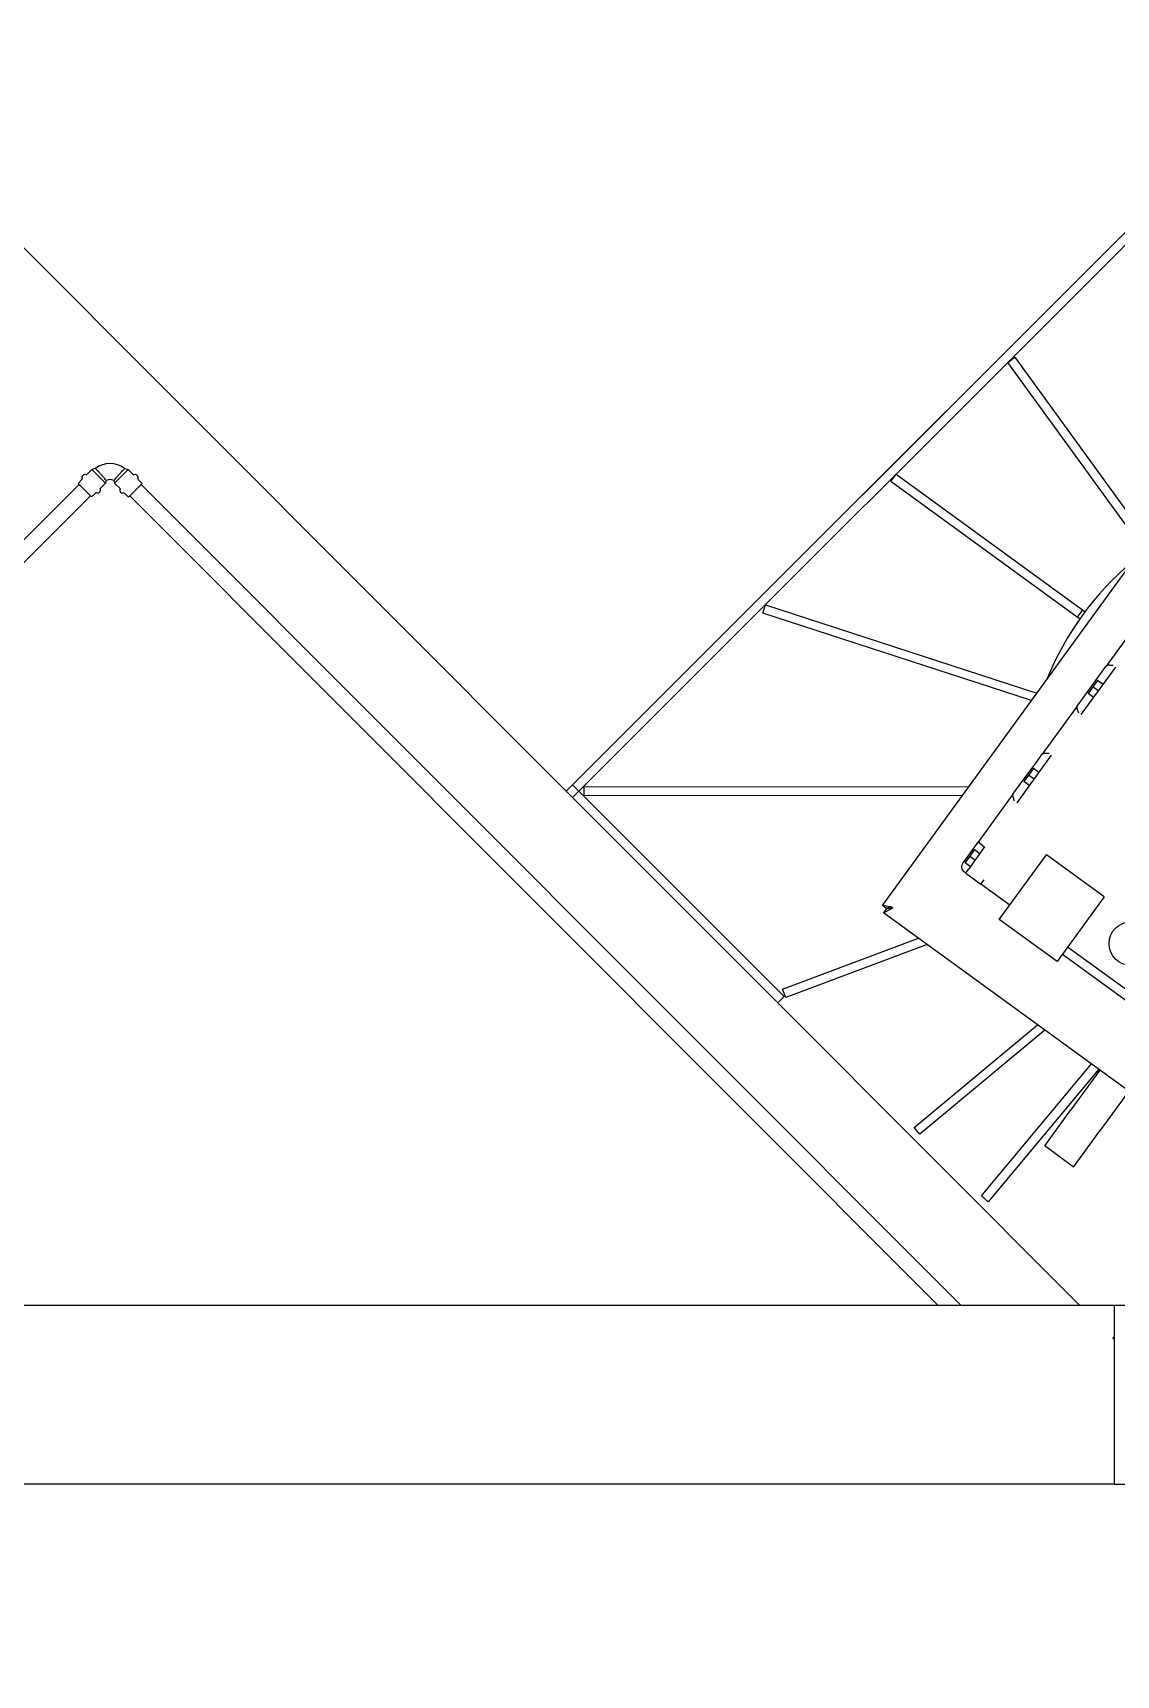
# Model space of a CAD drawing. Header units: millimetres. Extents: x 0 to 157650, y 0 to 89100.
# Drawn here: x 55097 to 56309, y 30697 to 32534 of the extents above; entities that cross this region are included whole.
import ezdxf

# ---------------------------------------------------------------- set-up
doc = ezdxf.new("R2010")
doc.units = ezdxf.units.MM
doc.header["$LTSCALE"] = 150
doc.layers.add('Visible', color=7, linetype='Continuous', lineweight=25)

msp = doc.modelspace()

# ---------------------------------------------------------------- linework, layer by layer
at = {"layer": 'Visible', "color": 9, "true_color": 0xc0c0c0}
for p, q in [((55693.5, 31686.2), (54329.4, 33051.2)), ((55693.5, 31686.2), (54329.4, 33051.2)), ((56535.2, 32527.4), (55700.6, 31693.3)), ((56542.3, 32520.3), (55707.6, 31686.2)), ((56047.3, 31558.1), (56511, 32196)), ((56187.5, 32165.7), (56195.6, 32171.6)), ((56195.6, 32171.6), (56344.4, 31966.7)), ((56338.2, 31958.2), (56187.5, 32165.7)), ((55693.5, 31686.2), (56117.9, 32110.3)), ((55156.6, 32040), (55162.6, 32046)), ((55166.7, 32047.2), (55162.6, 32046)), ((55177.8, 32030.8), (55162.6, 32046)), ((55188.1, 32030.8), (55203.3, 32046)), ((55199.3, 32047.2), (55203.3, 32046)), ((55203.3, 32046), (55209.3, 32040)), ((54229.4, 31110.9), (55148.3, 32029.2)), ((55147.1, 32030.5), (55151.8, 32035.2)), ((55162.3, 32015.3), (55147.1, 32030.5)), ((55171.8, 32024.8), (55177.8, 32030.8)), ((55178.7, 32033.6), (55177.8, 32030.8)), ((55187.3, 32033.6), (55188.1, 32030.8)), ((55188.1, 32030.8), (55194.1, 32024.8)), ((55203.6, 32015.2), (55218.8, 32030.4)), ((55214.1, 32035.2), (55218.8, 32030.4)), ((55217.6, 32029.2), (56135.3, 31110.9)), ((56056.6, 32032.6), (56062.5, 32040.7)), ((56265.3, 31880.9), (56056.6, 32032.6)), ((56062.5, 32040.7), (56271.2, 31889)), ((54254.9, 31110.9), (55161, 32016.5)), ((55162.3, 32015.3), (55167, 32020)), ((55198.9, 32020), (55203.6, 32015.2)), ((55204.9, 32016.5), (56109.8, 31110.9)), ((55913.3, 31885.2), (55916.4, 31894.7)), ((55916.4, 31894.7), (56220.2, 31795.9)), ((56214, 31787.4), (55913.3, 31885.2)), ((56271.2, 31889), (56265.3, 31880.9)), ((56268.2, 31878.9), (56265.3, 31880.9)), ((56271.2, 31889), (56274, 31886.9)), ((56333.4, 31875.1), (56297.8, 31826.1)), ((56308.1, 31825), (56269.4, 31771.8)), ((56290.6, 31816.3), (56297.8, 31826.1)), ((56272.3, 31791.1), (56290.6, 31816.3)), ((56282.7, 31802.8), (56277.4, 31795.5)), ((56288, 31810.1), (56282.7, 31802.8)), ((56288.7, 31798.4), (56282.7, 31802.8)), ((56294, 31805.7), (56288, 31810.1)), ((56265.2, 31781.2), (56272.3, 31791.1)), ((56283.4, 31791.1), (56277.4, 31795.5)), ((56265.2, 31781.2), (56226, 31727.4)), ((56236.3, 31726.3), (56197.6, 31673.1)), ((56200.5, 31692.4), (56218.9, 31717.6)), ((56216.2, 31711.4), (56210.9, 31704.1)), ((56222.3, 31707), (56216.2, 31711.4)), ((56218.9, 31717.6), (56226, 31727.4)), ((55707.6, 31686.2), (55700.6, 31693.3)), ((56193.4, 31682.6), (56200.5, 31692.4)), ((56210.9, 31704.1), (56205.6, 31696.8)), ((56211.7, 31692.4), (56205.6, 31696.8)), ((56217, 31699.7), (56210.9, 31704.1)), ((55700.6, 31679.1), (55693.5, 31686.2)), ((55707.6, 31686.2), (55700.6, 31679.1)), ((55700.6, 31679.1), (55930.3, 31449.2)), ((55707.6, 31686.2), (55937.4, 31456.3)), ((55713.5, 31681.2), (55713.5, 31691.2)), ((55713.5, 31691.2), (56143.9, 31691.1)), ((56136.7, 31681.1), (55713.5, 31681.2)), ((56193.4, 31682.6), (56154.4, 31629)), ((56143.9, 31614.4), (56154.4, 31629)), ((56161.7, 31623.7), (56144.1, 31599.4)), ((56150.4, 31620.8), (56145.1, 31613.5)), ((56150.4, 31620.8), (56156.4, 31616.4)), ((56159.3, 31625.4), (56154.4, 31629)), ((56159.3, 31625.4), (56161.7, 31623.7)), ((56136.8, 31604.7), (56143.9, 31614.4)), ((56145.1, 31613.5), (56139.8, 31606.2)), ((56139.8, 31606.2), (56145.8, 31601.8)), ((56145.1, 31613.5), (56151.1, 31609.1)), ((56178.1, 31542.5), (56230.8, 31614.9)), ((56295.5, 31567.8), (56230.8, 31614.9)), ((56140.5, 31594.5), (56138.1, 31596.3)), ((56140.5, 31594.5), (56144.1, 31599.4)), ((56140.5, 31594.5), (56157.5, 31582.2)), ((56157.5, 31582.2), (56161.1, 31587.1)), ((56189.9, 31558.7), (56157.5, 31582.2)), ((56295.5, 31567.8), (56242.8, 31495.5)), ((56058.3, 31556.3), (56047.3, 31558.1)), ((56051.3, 31555.2), (56047.3, 31558.1)), ((56048.6, 31550.2), (56058.5, 31555.3)), ((56051.5, 31554.2), (56048.6, 31550.2)), ((56532.7, 31198.2), (56048.6, 31550.2)), ((56058.3, 31556.3), (56051.3, 31555.2)), ((56058.5, 31555.3), (56051.5, 31554.2)), ((56058.3, 31556.3), (56058.5, 31555.3)), ((56242.8, 31495.5), (56178.1, 31542.5)), ((55935.6, 31464.7), (56087.8, 31521.6)), ((56097.5, 31514.6), (55939.1, 31455.4)), ((56626.6, 31241.1), (56254.6, 31511.6)), ((56620.8, 31233), (56248.7, 31503.5)), ((55937.4, 31456.3), (55930.3, 31449.2)), ((55939.1, 31455.4), (55935.6, 31464.7)), ((56268.4, 31110.9), (55930.3, 31449.2)), ((56082.7, 31310), (56220.8, 31424.9)), ((56229.1, 31418.9), (56089.1, 31302.3)), ((56158.1, 31233.3), (56281.3, 31381)), ((56289.4, 31375.1), (56165.8, 31226.9)), ((56290.6, 31374.2), (56258.3, 31329.7)), ((56323, 31350.6), (56290.6, 31306.1)), ((56228.9, 31289.2), (56258.3, 31329.7)), ((56089.1, 31302.3), (56082.7, 31310)), ((56261.2, 31265.7), (56290.6, 31306.1)), ((56261.2, 31265.7), (56228.9, 31289.2)), ((56165.8, 31226.9), (56158.1, 31233.3)), ((56306.5, 31110.9), (54148.5, 31110.9)), ((56306.5, 31110.9), (56306.5, 30910.9)), ((56359.5, 31110.9), (56306.5, 31110.9)), ((56306.5, 31075.9), (56305, 31074.4)), ((56305, 31074.4), (56306.5, 31072.8)), ((56306.5, 30910.9), (54148.5, 30910.9)), ((56306.5, 30910.9), (56359.5, 30910.9))]:
    msp.add_line(p, q, dxfattribs=at)
msp.add_circle((56325.5, 31515.7), 24.5, dxfattribs=at)
for centre, radius, start, end in [((56542, 31685.9), 12796, 225.6757, 85.41892), ((56542, 31685.9), 12250, 248.67431, 61.10467), ((56542, 31685.9), 2654.3, 191.6093, 78.3907), ((56542, 31685.9), 2606, 191.0997, 78.9003), ((56542, 31685.9), 2600, 197.3421, 78.8743), ((55182.9, 32025.7), 27, 52.8576, 127.1047), ((55182.9, 32025.7), 27, 52.8576, 127.1047), ((55154.8, 32037), 3.31, 62.3275, 207.6348), ((55151.6, 32035.4), 0.25, 314.9812, 27.6348), ((55156.4, 32040.2), 0.25, 242.3275, 314.9812), ((55168.8, 32023), 3.31, 242.3275, 27.6348), ((55172, 32024.6), 0.25, 134.9812, 207.6348), ((55182.9, 32025.7), 9, 61.4369, 118.5254), ((55182.9, 32025.7), 9, 61.4369, 118.5254), ((55197.1, 32023), 3.31, 152.3275, 297.6348), ((55193.9, 32024.6), 0.25, 332.3275, 44.9812), ((55209.5, 32040.2), 0.25, 224.9812, 297.6348), ((55211.1, 32037), 3.31, 332.3275, 117.6348), ((55214.3, 32035.4), 0.25, 152.3275, 224.9812), ((55167.2, 32019.8), 0.25, 62.3275, 134.9812), ((55198.7, 32019.8), 0.25, 44.9812, 117.6348), ((56542, 31685.9), 335, 129.9465, 158.0158), ((56141.6, 31601.2), 6, 143.9812, 233.9812)]:
    msp.add_arc(centre, radius, start, end, dxfattribs=at)
for centre, start_param, end_param in [((56302.6, 31822.5), 5.435123, 6.283185), ((56270, 31777.7), 0, 0.848062), ((56230.9, 31723.9), 5.435123, 6.283185), ((56198.3, 31679), 0, 0.848062)]:
    msp.add_ellipse(centre, major_axis=(-4.85, 3.53), ratio=0.57735, start_param=start_param, end_param=end_param, dxfattribs=at)
for points, knots in [([(55166.7, 32047.2), (55166.7, 32047.2), (55166.8, 32047.1), (55167.2, 32046.6), (55167.5, 32046.3), (55168.4, 32045.3), (55169, 32044.6), (55170.4, 32043.1), (55171.2, 32042.2), (55172.8, 32040.4), (55173.6, 32039.5), (55175.1, 32037.8), (55175.8, 32036.9), (55177, 32035.5), (55177.5, 32035), (55178.2, 32034.1), (55178.4, 32033.8), (55178.6, 32033.6), (55178.7, 32033.6), (55178.7, 32033.6), (55178.7, 32033.6), (55178.7, 32033.6)], [-5.692854, -5.692854, -5.692854, -5.692854, -5.394073, -5.394073, -5.101679, -5.101679, -4.743486, -4.743486, -4.38361, -4.38361, -4.02207, -4.02207, -3.659042, -3.659042, -3.324761, -3.324761, -3.003287, -3.003287, -2.849941, -2.849941, -2.846418, -2.846418, -2.846418, -2.846418]), ([(55187.3, 32033.6), (55187.3, 32033.6), (55187.3, 32033.6), (55187.4, 32033.8), (55187.6, 32034), (55188.3, 32034.8), (55188.8, 32035.4), (55190, 32036.8), (55190.6, 32037.6), (55192, 32039.2), (55192.8, 32040), (55194.3, 32041.7), (55195, 32042.5), (55196.4, 32044), (55197, 32044.7), (55198.1, 32045.9), (55198.5, 32046.4), (55199.1, 32047), (55199.3, 32047.2), (55199.3, 32047.2)], [-2.846418, -2.846418, -2.846418, -2.846418, -2.698608, -2.698608, -2.407698, -2.407698, -2.048021, -2.048021, -1.707581, -1.707581, -1.372474, -1.372474, -1.035542, -1.035542, -0.694471, -0.694471, -0.349205, -0.349205, 0, 0, 0, 0]), ([(56305.7, 31826.8), (56305, 31826.8), (56304.4, 31826.8), (56303.1, 31826.8), (56302.4, 31826.8), (56301.6, 31826.9), (56301.2, 31826.9), (56300.9, 31827)], [0, 0, 0, 0, 0.1852377, 0.1852377, 0.3704754, 0.3704754, 0.4807717, 0.4807717, 0.4807717, 0.4807717]), ([(56267, 31773.5), (56266.8, 31774.1), (56266.5, 31774.7), (56266.1, 31776), (56265.9, 31776.6), (56265.5, 31777.4), (56265.4, 31777.7), (56265.3, 31778)], [0, 0, 0, 0, 0.1852377, 0.1852377, 0.3704754, 0.3704754, 0.4807717, 0.4807717, 0.4807717, 0.4807717]), ([(56233.9, 31728.1), (56233.3, 31728.1), (56232.5, 31728.1), (56231.1, 31728.1), (56230.5, 31728.2), (56229.6, 31728.2), (56229.4, 31728.3), (56229.2, 31728.3)], [0, 0, 0, 0, 0.1995864, 0.1995864, 0.3991729, 0.3991729, 0.4815238, 0.4815238, 0.4815238, 0.4815238]), ([(56195.2, 31674.8), (56195, 31675.5), (56194.8, 31676.2), (56194.3, 31677.5), (56194.1, 31678.1), (56193.7, 31678.9), (56193.6, 31679.1), (56193.5, 31679.3)], [0, 0, 0, 0, 0.1995864, 0.1995864, 0.3991729, 0.3991729, 0.4815238, 0.4815238, 0.4815238, 0.4815238])]:
    msp.add_open_spline(points, degree=3, knots=knots, dxfattribs=at)

doc.saveas('drawing.dxf')
